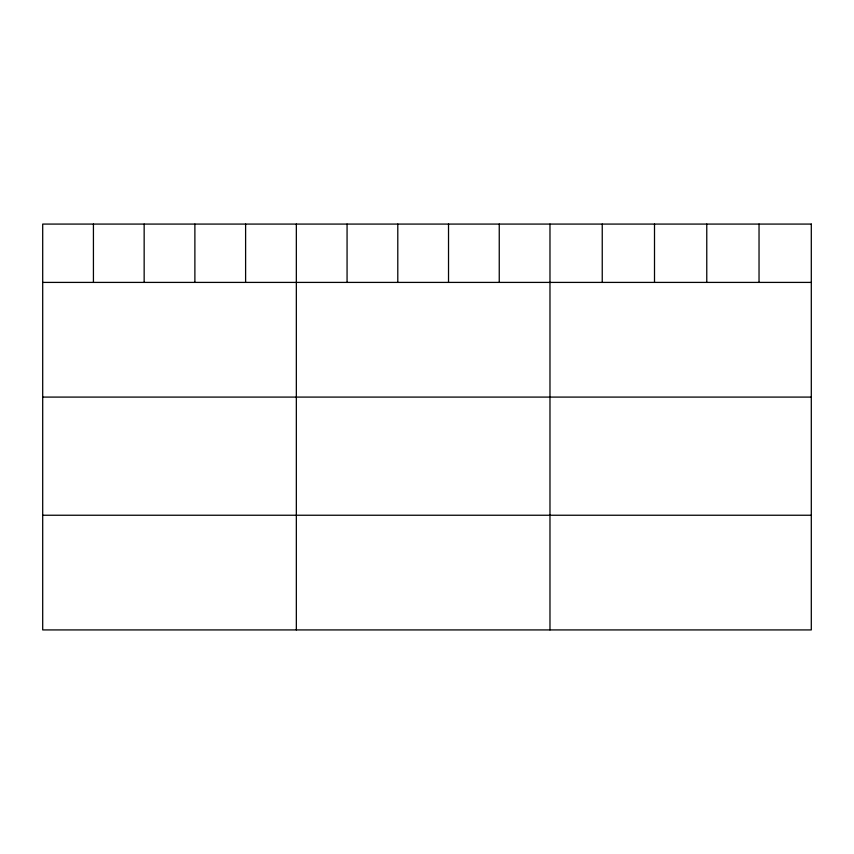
<?xml version="1.0" encoding="UTF-8"?>
<svg xmlns="http://www.w3.org/2000/svg" width="854" height="854" viewBox="0 0 854 854"><rect width="100%" height="100%" fill="white"/><g stroke="black" fill="none" stroke-linecap="round" stroke-linejoin="round"><path stroke-width="1.28" d="M42.7 282.407L811.3 282.407M42.7 397.089L811.3 397.089M42.7 515.24L811.3 515.24M759.035 224.079L759.035 282.407M706.77 224.079L706.77 282.407M654.506 224.079L654.506 282.407M602.241 224.079L602.241 282.407M549.976 224.079L549.976 629.921M499.248 224.079L499.248 282.407M448.521 224.079L448.521 282.407M397.793 224.079L397.793 282.407M347.066 224.079L347.066 282.407M296.338 224.079L296.338 629.921M245.61 224.079L245.61 282.407M194.883 224.079L194.883 282.407M144.155 224.079L144.155 282.407M93.428 224.079L93.428 282.407M811.3 224.079L42.7 224.079L42.7 629.921L811.3 629.921L811.3 224.079"/></g></svg>
